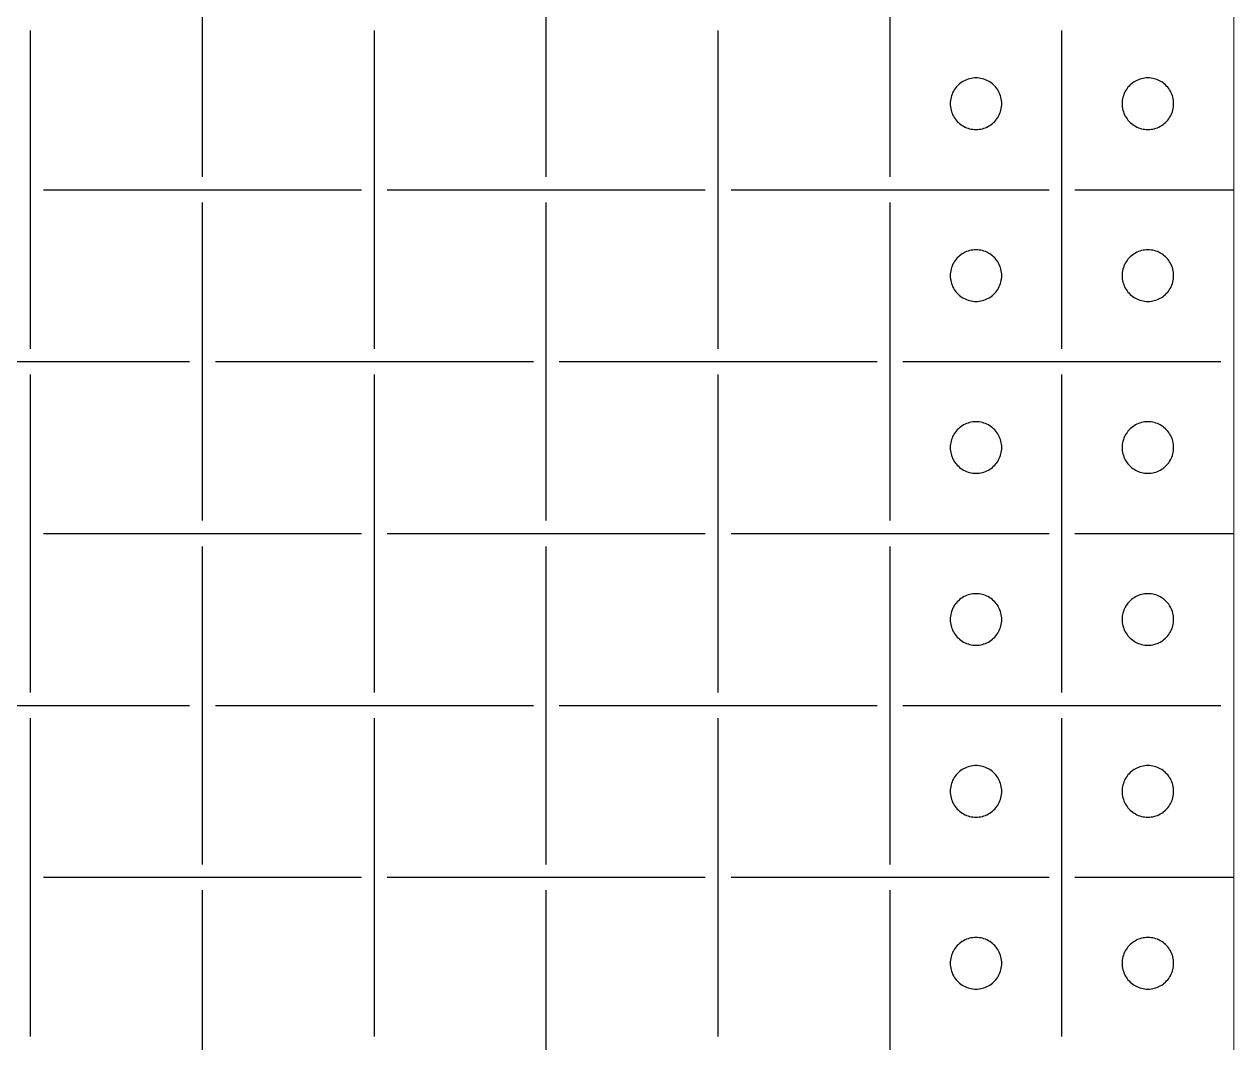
# Model space of a CAD drawing. Header units: metres. Extents: x 0 to 300, y -20 to 320.
# Drawn here: x 229.6 to 300, y 180.4 to 239.6 of the extents above; entities that cross this region are included whole.
import ezdxf

# ---------------------------------------------------------------- set-up
doc = ezdxf.new("R2010")
doc.units = ezdxf.units.M

msp = doc.modelspace()

# ---------------------------------------------------------------- linework, layer by layer
at = {"lineweight": 0}
msp.add_line((300, -20), (300, 320), dxfattribs=at)
for p, q in [((240, 230.75), (240, 249.25)), ((260, 230.75), (260, 249.25)), ((280, 230.75), (280, 249.25)), ((230, 220.75), (230, 239.25)), ((250, 220.75), (250, 239.25)), ((270, 220.75), (270, 239.25)), ((290, 220.75), (290, 239.25)), ((284.719, 236.473), (284.627, 236.453)), ((284.812, 236.488), (284.719, 236.473)), ((284.906, 236.497), (284.812, 236.488)), ((285, 236.5), (284.906, 236.497)), ((285.094, 236.497), (285, 236.5)), ((285.188, 236.488), (285.094, 236.497)), ((285.281, 236.473), (285.188, 236.488)), ((285.373, 236.453), (285.281, 236.473)), ((294.719, 236.473), (294.627, 236.453)), ((294.812, 236.488), (294.719, 236.473)), ((294.906, 236.497), (294.812, 236.488)), ((295, 236.5), (294.906, 236.497)), ((295.094, 236.497), (295, 236.5)), ((295.188, 236.488), (295.094, 236.497)), ((295.281, 236.473), (295.188, 236.488)), ((295.373, 236.453), (295.281, 236.473)), ((283.734, 235.804), (283.686, 235.723)), ((283.786, 235.882), (283.734, 235.804)), ((283.844, 235.956), (283.786, 235.882)), ((283.907, 236.027), (283.844, 235.956)), ((283.973, 236.093), (283.907, 236.027)), ((284.044, 236.156), (283.973, 236.093)), ((284.118, 236.214), (284.044, 236.156)), ((284.196, 236.266), (284.118, 236.214)), ((284.277, 236.314), (284.196, 236.266)), ((284.361, 236.357), (284.277, 236.314)), ((284.448, 236.395), (284.361, 236.357)), ((284.536, 236.427), (284.448, 236.395)), ((284.627, 236.453), (284.536, 236.427)), ((285.464, 236.427), (285.373, 236.453)), ((285.552, 236.395), (285.464, 236.427)), ((285.639, 236.357), (285.552, 236.395)), ((285.723, 236.314), (285.639, 236.357)), ((285.804, 236.266), (285.723, 236.314)), ((285.882, 236.214), (285.804, 236.266)), ((285.956, 236.156), (285.882, 236.214)), ((286.027, 236.093), (285.956, 236.156)), ((286.093, 236.027), (286.027, 236.093)), ((286.156, 235.956), (286.093, 236.027)), ((286.214, 235.882), (286.156, 235.956)), ((286.266, 235.804), (286.214, 235.882)), ((286.314, 235.723), (286.266, 235.804)), ((293.734, 235.804), (293.686, 235.723)), ((293.786, 235.882), (293.734, 235.804)), ((293.844, 235.956), (293.786, 235.882)), ((293.907, 236.027), (293.844, 235.956)), ((293.973, 236.093), (293.907, 236.027)), ((294.044, 236.156), (293.973, 236.093)), ((294.118, 236.214), (294.044, 236.156)), ((294.196, 236.266), (294.118, 236.214)), ((294.277, 236.314), (294.196, 236.266)), ((294.361, 236.357), (294.277, 236.314)), ((294.448, 236.395), (294.361, 236.357)), ((294.536, 236.427), (294.448, 236.395)), ((294.627, 236.453), (294.536, 236.427)), ((295.464, 236.427), (295.373, 236.453)), ((295.552, 236.395), (295.464, 236.427)), ((295.639, 236.357), (295.552, 236.395)), ((295.723, 236.314), (295.639, 236.357)), ((295.804, 236.266), (295.723, 236.314)), ((295.882, 236.214), (295.804, 236.266)), ((295.956, 236.156), (295.882, 236.214)), ((296.027, 236.093), (295.956, 236.156)), ((296.093, 236.027), (296.027, 236.093)), ((296.156, 235.956), (296.093, 236.027)), ((296.214, 235.882), (296.156, 235.956)), ((296.266, 235.804), (296.214, 235.882)), ((296.314, 235.723), (296.266, 235.804)), ((283.503, 235.094), (283.5, 235)), ((283.512, 235.188), (283.503, 235.094)), ((283.527, 235.281), (283.512, 235.188)), ((283.547, 235.373), (283.527, 235.281)), ((283.573, 235.464), (283.547, 235.373)), ((283.605, 235.552), (283.573, 235.464)), ((283.643, 235.639), (283.605, 235.552)), ((283.686, 235.723), (283.643, 235.639)), ((286.357, 235.639), (286.314, 235.723)), ((286.395, 235.552), (286.357, 235.639)), ((286.427, 235.464), (286.395, 235.552)), ((286.453, 235.373), (286.427, 235.464)), ((286.473, 235.281), (286.453, 235.373)), ((286.488, 235.188), (286.473, 235.281)), ((286.497, 235.094), (286.488, 235.188)), ((286.5, 235), (286.497, 235.094)), ((293.503, 235.094), (293.5, 235)), ((293.512, 235.188), (293.503, 235.094)), ((293.527, 235.281), (293.512, 235.188)), ((293.547, 235.373), (293.527, 235.281)), ((293.573, 235.464), (293.547, 235.373)), ((293.605, 235.552), (293.573, 235.464)), ((293.643, 235.639), (293.605, 235.552)), ((293.686, 235.723), (293.643, 235.639)), ((296.357, 235.639), (296.314, 235.723)), ((296.395, 235.552), (296.357, 235.639)), ((296.427, 235.464), (296.395, 235.552)), ((296.453, 235.373), (296.427, 235.464)), ((296.473, 235.281), (296.453, 235.373)), ((296.488, 235.188), (296.473, 235.281)), ((296.497, 235.094), (296.488, 235.188)), ((296.5, 235), (296.497, 235.094)), ((283.5, 235), (283.503, 234.906)), ((283.503, 234.906), (283.512, 234.812)), ((283.512, 234.812), (283.527, 234.719)), ((283.527, 234.719), (283.547, 234.627)), ((283.547, 234.627), (283.573, 234.536)), ((283.573, 234.536), (283.605, 234.448)), ((283.605, 234.448), (283.643, 234.361)), ((283.643, 234.361), (283.686, 234.277)), ((286.314, 234.277), (286.357, 234.361)), ((286.357, 234.361), (286.395, 234.448)), ((286.395, 234.448), (286.427, 234.536)), ((286.427, 234.536), (286.453, 234.627)), ((286.453, 234.627), (286.473, 234.719)), ((286.473, 234.719), (286.488, 234.812)), ((286.488, 234.812), (286.497, 234.906)), ((286.497, 234.906), (286.5, 235)), ((293.5, 235), (293.503, 234.906)), ((293.503, 234.906), (293.512, 234.812)), ((293.512, 234.812), (293.527, 234.719)), ((293.527, 234.719), (293.547, 234.627)), ((293.547, 234.627), (293.573, 234.536)), ((293.573, 234.536), (293.605, 234.448)), ((293.605, 234.448), (293.643, 234.361)), ((293.643, 234.361), (293.686, 234.277)), ((296.314, 234.277), (296.357, 234.361)), ((296.357, 234.361), (296.395, 234.448)), ((296.395, 234.448), (296.427, 234.536)), ((296.427, 234.536), (296.453, 234.627)), ((296.453, 234.627), (296.473, 234.719)), ((296.473, 234.719), (296.488, 234.812)), ((296.488, 234.812), (296.497, 234.906)), ((296.497, 234.906), (296.5, 235)), ((283.686, 234.277), (283.734, 234.196)), ((283.734, 234.196), (283.786, 234.118)), ((283.786, 234.118), (283.844, 234.044)), ((283.844, 234.044), (283.907, 233.973)), ((283.907, 233.973), (283.973, 233.907)), ((283.973, 233.907), (284.044, 233.844)), ((284.044, 233.844), (284.118, 233.786)), ((284.118, 233.786), (284.196, 233.734)), ((284.196, 233.734), (284.277, 233.686)), ((284.277, 233.686), (284.361, 233.643)), ((285.639, 233.643), (285.723, 233.686)), ((285.723, 233.686), (285.804, 233.734)), ((285.804, 233.734), (285.882, 233.786)), ((285.882, 233.786), (285.956, 233.844)), ((285.956, 233.844), (286.027, 233.907)), ((286.027, 233.907), (286.093, 233.973)), ((286.093, 233.973), (286.156, 234.044)), ((286.156, 234.044), (286.214, 234.118)), ((286.214, 234.118), (286.266, 234.196)), ((286.266, 234.196), (286.314, 234.277)), ((293.686, 234.277), (293.734, 234.196)), ((293.734, 234.196), (293.786, 234.118)), ((293.786, 234.118), (293.844, 234.044)), ((293.844, 234.044), (293.907, 233.973)), ((293.907, 233.973), (293.973, 233.907)), ((293.973, 233.907), (294.044, 233.844)), ((294.044, 233.844), (294.118, 233.786)), ((294.118, 233.786), (294.196, 233.734)), ((294.196, 233.734), (294.277, 233.686)), ((294.277, 233.686), (294.361, 233.643)), ((295.639, 233.643), (295.723, 233.686)), ((295.723, 233.686), (295.804, 233.734)), ((295.804, 233.734), (295.882, 233.786)), ((295.882, 233.786), (295.956, 233.844)), ((295.956, 233.844), (296.027, 233.907)), ((296.027, 233.907), (296.093, 233.973)), ((296.093, 233.973), (296.156, 234.044)), ((296.156, 234.044), (296.214, 234.118)), ((296.214, 234.118), (296.266, 234.196)), ((296.266, 234.196), (296.314, 234.277)), ((284.361, 233.643), (284.448, 233.605)), ((284.448, 233.605), (284.536, 233.573)), ((284.536, 233.573), (284.627, 233.547)), ((284.627, 233.547), (284.719, 233.527)), ((284.719, 233.527), (284.812, 233.512)), ((284.812, 233.512), (284.906, 233.503)), ((284.906, 233.503), (285, 233.5)), ((285, 233.5), (285.094, 233.503)), ((285.094, 233.503), (285.188, 233.512)), ((285.188, 233.512), (285.281, 233.527)), ((285.281, 233.527), (285.373, 233.547)), ((285.373, 233.547), (285.464, 233.573)), ((285.464, 233.573), (285.552, 233.605)), ((285.552, 233.605), (285.639, 233.643)), ((294.361, 233.643), (294.448, 233.605)), ((294.448, 233.605), (294.536, 233.573)), ((294.536, 233.573), (294.627, 233.547)), ((294.627, 233.547), (294.719, 233.527)), ((294.719, 233.527), (294.812, 233.512)), ((294.812, 233.512), (294.906, 233.503)), ((294.906, 233.503), (295, 233.5)), ((295, 233.5), (295.094, 233.503)), ((295.094, 233.503), (295.188, 233.512)), ((295.188, 233.512), (295.281, 233.527)), ((295.281, 233.527), (295.373, 233.547)), ((295.373, 233.547), (295.464, 233.573)), ((295.464, 233.573), (295.552, 233.605)), ((295.552, 233.605), (295.639, 233.643)), ((230.75, 230), (249.25, 230)), ((250.75, 230), (269.25, 230)), ((270.75, 230), (289.25, 230)), ((290.75, 230), (300, 230)), ((240, 210.75), (240, 229.25)), ((260, 210.75), (260, 229.25)), ((280, 210.75), (280, 229.25)), ((283.844, 225.956), (283.786, 225.882)), ((283.907, 226.027), (283.844, 225.956)), ((283.973, 226.093), (283.907, 226.027)), ((284.044, 226.156), (283.973, 226.093)), ((284.118, 226.214), (284.044, 226.156)), ((284.196, 226.266), (284.118, 226.214)), ((284.277, 226.314), (284.196, 226.266)), ((284.361, 226.357), (284.277, 226.314)), ((284.448, 226.395), (284.361, 226.357)), ((284.536, 226.427), (284.448, 226.395)), ((284.627, 226.453), (284.536, 226.427)), ((284.719, 226.473), (284.627, 226.453)), ((284.812, 226.488), (284.719, 226.473)), ((284.906, 226.497), (284.812, 226.488)), ((285, 226.5), (284.906, 226.497)), ((285.094, 226.497), (285, 226.5)), ((285.188, 226.488), (285.094, 226.497)), ((285.281, 226.473), (285.188, 226.488)), ((285.373, 226.453), (285.281, 226.473)), ((285.464, 226.427), (285.373, 226.453)), ((285.552, 226.395), (285.464, 226.427)), ((285.639, 226.357), (285.552, 226.395)), ((285.723, 226.314), (285.639, 226.357)), ((285.804, 226.266), (285.723, 226.314)), ((285.882, 226.214), (285.804, 226.266)), ((285.956, 226.156), (285.882, 226.214)), ((286.027, 226.093), (285.956, 226.156)), ((286.093, 226.027), (286.027, 226.093)), ((286.156, 225.956), (286.093, 226.027)), ((286.214, 225.882), (286.156, 225.956)), ((293.844, 225.956), (293.786, 225.882)), ((293.907, 226.027), (293.844, 225.956)), ((293.973, 226.093), (293.907, 226.027)), ((294.044, 226.156), (293.973, 226.093)), ((294.118, 226.214), (294.044, 226.156)), ((294.196, 226.266), (294.118, 226.214)), ((294.277, 226.314), (294.196, 226.266)), ((294.361, 226.357), (294.277, 226.314)), ((294.448, 226.395), (294.361, 226.357)), ((294.536, 226.427), (294.448, 226.395)), ((294.627, 226.453), (294.536, 226.427)), ((294.719, 226.473), (294.627, 226.453)), ((294.812, 226.488), (294.719, 226.473)), ((294.906, 226.497), (294.812, 226.488)), ((295, 226.5), (294.906, 226.497)), ((295.094, 226.497), (295, 226.5)), ((295.188, 226.488), (295.094, 226.497)), ((295.281, 226.473), (295.188, 226.488)), ((295.373, 226.453), (295.281, 226.473)), ((295.464, 226.427), (295.373, 226.453)), ((295.552, 226.395), (295.464, 226.427)), ((295.639, 226.357), (295.552, 226.395)), ((295.723, 226.314), (295.639, 226.357)), ((295.804, 226.266), (295.723, 226.314)), ((295.882, 226.214), (295.804, 226.266)), ((295.956, 226.156), (295.882, 226.214)), ((296.027, 226.093), (295.956, 226.156)), ((296.093, 226.027), (296.027, 226.093)), ((296.156, 225.956), (296.093, 226.027)), ((296.214, 225.882), (296.156, 225.956)), ((283.527, 225.281), (283.512, 225.188)), ((283.547, 225.373), (283.527, 225.281)), ((283.573, 225.464), (283.547, 225.373)), ((283.605, 225.552), (283.573, 225.464)), ((283.643, 225.639), (283.605, 225.552)), ((283.686, 225.723), (283.643, 225.639)), ((283.734, 225.804), (283.686, 225.723)), ((283.786, 225.882), (283.734, 225.804)), ((286.266, 225.804), (286.214, 225.882)), ((286.314, 225.723), (286.266, 225.804)), ((286.357, 225.639), (286.314, 225.723)), ((286.395, 225.552), (286.357, 225.639)), ((286.427, 225.464), (286.395, 225.552)), ((286.453, 225.373), (286.427, 225.464)), ((286.473, 225.281), (286.453, 225.373)), ((286.488, 225.188), (286.473, 225.281)), ((293.527, 225.281), (293.512, 225.188)), ((293.547, 225.373), (293.527, 225.281)), ((293.573, 225.464), (293.547, 225.373)), ((293.605, 225.552), (293.573, 225.464)), ((293.643, 225.639), (293.605, 225.552)), ((293.686, 225.723), (293.643, 225.639)), ((293.734, 225.804), (293.686, 225.723)), ((293.786, 225.882), (293.734, 225.804)), ((296.266, 225.804), (296.214, 225.882)), ((296.314, 225.723), (296.266, 225.804)), ((296.357, 225.639), (296.314, 225.723)), ((296.395, 225.552), (296.357, 225.639)), ((296.427, 225.464), (296.395, 225.552)), ((296.453, 225.373), (296.427, 225.464)), ((296.473, 225.281), (296.453, 225.373)), ((296.488, 225.188), (296.473, 225.281)), ((283.503, 225.094), (283.5, 225)), ((283.5, 225), (283.503, 224.906)), ((283.512, 225.188), (283.503, 225.094)), ((283.503, 224.906), (283.512, 224.812)), ((283.512, 224.812), (283.527, 224.719)), ((283.527, 224.719), (283.547, 224.627)), ((283.547, 224.627), (283.573, 224.536)), ((283.573, 224.536), (283.605, 224.448)), ((286.395, 224.448), (286.427, 224.536)), ((286.427, 224.536), (286.453, 224.627)), ((286.453, 224.627), (286.473, 224.719)), ((286.473, 224.719), (286.488, 224.812)), ((286.497, 225.094), (286.488, 225.188)), ((286.488, 224.812), (286.497, 224.906)), ((286.5, 225), (286.497, 225.094)), ((286.497, 224.906), (286.5, 225)), ((293.503, 225.094), (293.5, 225)), ((293.5, 225), (293.503, 224.906)), ((293.512, 225.188), (293.503, 225.094)), ((293.503, 224.906), (293.512, 224.812)), ((293.512, 224.812), (293.527, 224.719)), ((293.527, 224.719), (293.547, 224.627)), ((293.547, 224.627), (293.573, 224.536)), ((293.573, 224.536), (293.605, 224.448)), ((296.395, 224.448), (296.427, 224.536)), ((296.427, 224.536), (296.453, 224.627)), ((296.453, 224.627), (296.473, 224.719)), ((296.473, 224.719), (296.488, 224.812)), ((296.497, 225.094), (296.488, 225.188)), ((296.488, 224.812), (296.497, 224.906)), ((296.5, 225), (296.497, 225.094)), ((296.497, 224.906), (296.5, 225)), ((283.605, 224.448), (283.643, 224.361)), ((283.643, 224.361), (283.686, 224.277)), ((283.686, 224.277), (283.734, 224.196)), ((283.734, 224.196), (283.786, 224.118)), ((283.786, 224.118), (283.844, 224.044)), ((283.844, 224.044), (283.907, 223.973)), ((283.907, 223.973), (283.973, 223.907)), ((283.973, 223.907), (284.044, 223.844)), ((284.044, 223.844), (284.118, 223.786)), ((285.882, 223.786), (285.956, 223.844)), ((285.956, 223.844), (286.027, 223.907)), ((286.027, 223.907), (286.093, 223.973)), ((286.093, 223.973), (286.156, 224.044)), ((286.156, 224.044), (286.214, 224.118)), ((286.214, 224.118), (286.266, 224.196)), ((286.266, 224.196), (286.314, 224.277)), ((286.314, 224.277), (286.357, 224.361)), ((286.357, 224.361), (286.395, 224.448)), ((293.605, 224.448), (293.643, 224.361)), ((293.643, 224.361), (293.686, 224.277)), ((293.686, 224.277), (293.734, 224.196)), ((293.734, 224.196), (293.786, 224.118)), ((293.786, 224.118), (293.844, 224.044)), ((293.844, 224.044), (293.907, 223.973)), ((293.907, 223.973), (293.973, 223.907)), ((293.973, 223.907), (294.044, 223.844)), ((294.044, 223.844), (294.118, 223.786)), ((295.882, 223.786), (295.956, 223.844)), ((295.956, 223.844), (296.027, 223.907)), ((296.027, 223.907), (296.093, 223.973)), ((296.093, 223.973), (296.156, 224.044)), ((296.156, 224.044), (296.214, 224.118)), ((296.214, 224.118), (296.266, 224.196)), ((296.266, 224.196), (296.314, 224.277)), ((296.314, 224.277), (296.357, 224.361)), ((296.357, 224.361), (296.395, 224.448)), ((284.118, 223.786), (284.196, 223.734)), ((284.196, 223.734), (284.277, 223.686)), ((284.277, 223.686), (284.361, 223.643)), ((284.361, 223.643), (284.448, 223.605)), ((284.448, 223.605), (284.536, 223.573)), ((284.536, 223.573), (284.627, 223.547)), ((284.627, 223.547), (284.719, 223.527)), ((284.719, 223.527), (284.812, 223.512)), ((284.812, 223.512), (284.906, 223.503)), ((284.906, 223.503), (285, 223.5)), ((285, 223.5), (285.094, 223.503)), ((285.094, 223.503), (285.188, 223.512)), ((285.188, 223.512), (285.281, 223.527)), ((285.281, 223.527), (285.373, 223.547)), ((285.373, 223.547), (285.464, 223.573)), ((285.464, 223.573), (285.552, 223.605)), ((285.552, 223.605), (285.639, 223.643)), ((285.639, 223.643), (285.723, 223.686)), ((285.723, 223.686), (285.804, 223.734)), ((285.804, 223.734), (285.882, 223.786)), ((294.118, 223.786), (294.196, 223.734)), ((294.196, 223.734), (294.277, 223.686)), ((294.277, 223.686), (294.361, 223.643)), ((294.361, 223.643), (294.448, 223.605)), ((294.448, 223.605), (294.536, 223.573)), ((294.536, 223.573), (294.627, 223.547)), ((294.627, 223.547), (294.719, 223.527)), ((294.719, 223.527), (294.812, 223.512)), ((294.812, 223.512), (294.906, 223.503)), ((294.906, 223.503), (295, 223.5)), ((295, 223.5), (295.094, 223.503)), ((295.094, 223.503), (295.188, 223.512)), ((295.188, 223.512), (295.281, 223.527)), ((295.281, 223.527), (295.373, 223.547)), ((295.373, 223.547), (295.464, 223.573)), ((295.464, 223.573), (295.552, 223.605)), ((295.552, 223.605), (295.639, 223.643)), ((295.639, 223.643), (295.723, 223.686)), ((295.723, 223.686), (295.804, 223.734)), ((295.804, 223.734), (295.882, 223.786)), ((220.75, 220), (239.25, 220)), ((240.75, 220), (259.25, 220)), ((260.75, 220), (279.25, 220)), ((280.75, 220), (299.25, 220)), ((230, 200.75), (230, 219.25)), ((250, 200.75), (250, 219.25)), ((270, 200.75), (270, 219.25)), ((290, 200.75), (290, 219.25)), ((283.973, 216.093), (283.907, 216.027)), ((284.044, 216.156), (283.973, 216.093)), ((284.118, 216.214), (284.044, 216.156)), ((284.196, 216.266), (284.118, 216.214)), ((284.277, 216.314), (284.196, 216.266)), ((284.361, 216.357), (284.277, 216.314)), ((284.448, 216.395), (284.361, 216.357)), ((284.536, 216.427), (284.448, 216.395)), ((284.627, 216.453), (284.536, 216.427)), ((284.719, 216.473), (284.627, 216.453)), ((284.812, 216.488), (284.719, 216.473)), ((284.906, 216.497), (284.812, 216.488)), ((285, 216.5), (284.906, 216.497)), ((285.094, 216.497), (285, 216.5)), ((285.188, 216.488), (285.094, 216.497)), ((285.281, 216.473), (285.188, 216.488)), ((285.373, 216.453), (285.281, 216.473)), ((285.464, 216.427), (285.373, 216.453)), ((285.552, 216.395), (285.464, 216.427)), ((285.639, 216.357), (285.552, 216.395)), ((285.723, 216.314), (285.639, 216.357)), ((285.804, 216.266), (285.723, 216.314)), ((285.882, 216.214), (285.804, 216.266)), ((285.956, 216.156), (285.882, 216.214)), ((286.027, 216.093), (285.956, 216.156)), ((286.093, 216.027), (286.027, 216.093)), ((293.973, 216.093), (293.907, 216.027)), ((294.044, 216.156), (293.973, 216.093)), ((294.118, 216.214), (294.044, 216.156)), ((294.196, 216.266), (294.118, 216.214)), ((294.277, 216.314), (294.196, 216.266)), ((294.361, 216.357), (294.277, 216.314)), ((294.448, 216.395), (294.361, 216.357)), ((294.536, 216.427), (294.448, 216.395)), ((294.627, 216.453), (294.536, 216.427)), ((294.719, 216.473), (294.627, 216.453)), ((294.812, 216.488), (294.719, 216.473)), ((294.906, 216.497), (294.812, 216.488)), ((295, 216.5), (294.906, 216.497)), ((295.094, 216.497), (295, 216.5)), ((295.188, 216.488), (295.094, 216.497)), ((295.281, 216.473), (295.188, 216.488)), ((295.373, 216.453), (295.281, 216.473)), ((295.464, 216.427), (295.373, 216.453)), ((295.552, 216.395), (295.464, 216.427)), ((295.639, 216.357), (295.552, 216.395)), ((295.723, 216.314), (295.639, 216.357)), ((295.804, 216.266), (295.723, 216.314)), ((295.882, 216.214), (295.804, 216.266)), ((295.956, 216.156), (295.882, 216.214)), ((296.027, 216.093), (295.956, 216.156)), ((296.093, 216.027), (296.027, 216.093)), ((283.547, 215.373), (283.527, 215.281)), ((283.573, 215.464), (283.547, 215.373)), ((283.605, 215.552), (283.573, 215.464)), ((283.643, 215.639), (283.605, 215.552)), ((283.686, 215.723), (283.643, 215.639)), ((283.734, 215.804), (283.686, 215.723)), ((283.786, 215.882), (283.734, 215.804)), ((283.844, 215.956), (283.786, 215.882)), ((283.907, 216.027), (283.844, 215.956)), ((286.156, 215.956), (286.093, 216.027)), ((286.214, 215.882), (286.156, 215.956)), ((286.266, 215.804), (286.214, 215.882)), ((286.314, 215.723), (286.266, 215.804)), ((286.357, 215.639), (286.314, 215.723)), ((286.395, 215.552), (286.357, 215.639)), ((286.427, 215.464), (286.395, 215.552)), ((286.453, 215.373), (286.427, 215.464)), ((286.473, 215.281), (286.453, 215.373)), ((293.547, 215.373), (293.527, 215.281)), ((293.573, 215.464), (293.547, 215.373)), ((293.605, 215.552), (293.573, 215.464)), ((293.643, 215.639), (293.605, 215.552)), ((293.686, 215.723), (293.643, 215.639)), ((293.734, 215.804), (293.686, 215.723)), ((293.786, 215.882), (293.734, 215.804)), ((293.844, 215.956), (293.786, 215.882)), ((293.907, 216.027), (293.844, 215.956)), ((296.156, 215.956), (296.093, 216.027)), ((296.214, 215.882), (296.156, 215.956)), ((296.266, 215.804), (296.214, 215.882)), ((296.314, 215.723), (296.266, 215.804)), ((296.357, 215.639), (296.314, 215.723)), ((296.395, 215.552), (296.357, 215.639)), ((296.427, 215.464), (296.395, 215.552)), ((296.453, 215.373), (296.427, 215.464)), ((296.473, 215.281), (296.453, 215.373)), ((283.503, 215.094), (283.5, 215)), ((283.5, 215), (283.503, 214.906)), ((283.512, 215.188), (283.503, 215.094)), ((283.503, 214.906), (283.512, 214.812)), ((283.527, 215.281), (283.512, 215.188)), ((283.512, 214.812), (283.527, 214.719)), ((283.527, 214.719), (283.547, 214.627)), ((286.453, 214.627), (286.473, 214.719)), ((286.488, 215.188), (286.473, 215.281)), ((286.473, 214.719), (286.488, 214.812)), ((286.497, 215.094), (286.488, 215.188)), ((286.488, 214.812), (286.497, 214.906)), ((286.5, 215), (286.497, 215.094)), ((286.497, 214.906), (286.5, 215)), ((293.503, 215.094), (293.5, 215)), ((293.5, 215), (293.503, 214.906)), ((293.512, 215.188), (293.503, 215.094)), ((293.503, 214.906), (293.512, 214.812)), ((293.527, 215.281), (293.512, 215.188)), ((293.512, 214.812), (293.527, 214.719)), ((293.527, 214.719), (293.547, 214.627)), ((296.453, 214.627), (296.473, 214.719)), ((296.488, 215.188), (296.473, 215.281)), ((296.473, 214.719), (296.488, 214.812)), ((296.497, 215.094), (296.488, 215.188)), ((296.488, 214.812), (296.497, 214.906)), ((296.5, 215), (296.497, 215.094)), ((296.497, 214.906), (296.5, 215)), ((283.547, 214.627), (283.573, 214.536)), ((283.573, 214.536), (283.605, 214.448)), ((283.605, 214.448), (283.643, 214.361)), ((283.643, 214.361), (283.686, 214.277)), ((283.686, 214.277), (283.734, 214.196)), ((283.734, 214.196), (283.786, 214.118)), ((283.786, 214.118), (283.844, 214.044)), ((283.844, 214.044), (283.907, 213.973)), ((283.907, 213.973), (283.973, 213.907)), ((286.027, 213.907), (286.093, 213.973)), ((286.093, 213.973), (286.156, 214.044)), ((286.156, 214.044), (286.214, 214.118)), ((286.214, 214.118), (286.266, 214.196)), ((286.266, 214.196), (286.314, 214.277)), ((286.314, 214.277), (286.357, 214.361)), ((286.357, 214.361), (286.395, 214.448)), ((286.395, 214.448), (286.427, 214.536)), ((286.427, 214.536), (286.453, 214.627)), ((293.547, 214.627), (293.573, 214.536)), ((293.573, 214.536), (293.605, 214.448)), ((293.605, 214.448), (293.643, 214.361)), ((293.643, 214.361), (293.686, 214.277)), ((293.686, 214.277), (293.734, 214.196)), ((293.734, 214.196), (293.786, 214.118)), ((293.786, 214.118), (293.844, 214.044)), ((293.844, 214.044), (293.907, 213.973)), ((293.907, 213.973), (293.973, 213.907)), ((296.027, 213.907), (296.093, 213.973)), ((296.093, 213.973), (296.156, 214.044)), ((296.156, 214.044), (296.214, 214.118)), ((296.214, 214.118), (296.266, 214.196)), ((296.266, 214.196), (296.314, 214.277)), ((296.314, 214.277), (296.357, 214.361)), ((296.357, 214.361), (296.395, 214.448)), ((296.395, 214.448), (296.427, 214.536)), ((296.427, 214.536), (296.453, 214.627)), ((283.973, 213.907), (284.044, 213.844)), ((284.044, 213.844), (284.118, 213.786)), ((284.118, 213.786), (284.196, 213.734)), ((284.196, 213.734), (284.277, 213.686)), ((284.277, 213.686), (284.361, 213.643)), ((284.361, 213.643), (284.448, 213.605)), ((284.448, 213.605), (284.536, 213.573)), ((284.536, 213.573), (284.627, 213.547)), ((284.627, 213.547), (284.719, 213.527)), ((284.719, 213.527), (284.812, 213.512)), ((284.812, 213.512), (284.906, 213.503)), ((284.906, 213.503), (285, 213.5)), ((285, 213.5), (285.094, 213.503)), ((285.094, 213.503), (285.188, 213.512)), ((285.188, 213.512), (285.281, 213.527)), ((285.281, 213.527), (285.373, 213.547)), ((285.373, 213.547), (285.464, 213.573)), ((285.464, 213.573), (285.552, 213.605)), ((285.552, 213.605), (285.639, 213.643)), ((285.639, 213.643), (285.723, 213.686)), ((285.723, 213.686), (285.804, 213.734)), ((285.804, 213.734), (285.882, 213.786)), ((285.882, 213.786), (285.956, 213.844)), ((285.956, 213.844), (286.027, 213.907)), ((293.973, 213.907), (294.044, 213.844)), ((294.044, 213.844), (294.118, 213.786)), ((294.118, 213.786), (294.196, 213.734)), ((294.196, 213.734), (294.277, 213.686)), ((294.277, 213.686), (294.361, 213.643)), ((294.361, 213.643), (294.448, 213.605)), ((294.448, 213.605), (294.536, 213.573)), ((294.536, 213.573), (294.627, 213.547)), ((294.627, 213.547), (294.719, 213.527)), ((294.719, 213.527), (294.812, 213.512)), ((294.812, 213.512), (294.906, 213.503)), ((294.906, 213.503), (295, 213.5)), ((295, 213.5), (295.094, 213.503)), ((295.094, 213.503), (295.188, 213.512)), ((295.188, 213.512), (295.281, 213.527)), ((295.281, 213.527), (295.373, 213.547)), ((295.373, 213.547), (295.464, 213.573)), ((295.464, 213.573), (295.552, 213.605)), ((295.552, 213.605), (295.639, 213.643)), ((295.639, 213.643), (295.723, 213.686)), ((295.723, 213.686), (295.804, 213.734)), ((295.804, 213.734), (295.882, 213.786)), ((295.882, 213.786), (295.956, 213.844)), ((295.956, 213.844), (296.027, 213.907)), ((230.75, 210), (249.25, 210)), ((250.75, 210), (269.25, 210)), ((270.75, 210), (289.25, 210)), ((290.75, 210), (300, 210)), ((240, 190.75), (240, 209.25)), ((260, 190.75), (260, 209.25)), ((280, 190.75), (280, 209.25)), ((284.118, 206.214), (284.044, 206.156)), ((284.196, 206.266), (284.118, 206.214)), ((284.277, 206.314), (284.196, 206.266)), ((284.361, 206.357), (284.277, 206.314)), ((284.448, 206.395), (284.361, 206.357)), ((284.536, 206.427), (284.448, 206.395)), ((284.627, 206.453), (284.536, 206.427)), ((284.719, 206.473), (284.627, 206.453)), ((284.812, 206.488), (284.719, 206.473)), ((284.906, 206.497), (284.812, 206.488)), ((285, 206.5), (284.906, 206.497)), ((285.094, 206.497), (285, 206.5)), ((285.188, 206.488), (285.094, 206.497)), ((285.281, 206.473), (285.188, 206.488)), ((285.373, 206.453), (285.281, 206.473)), ((285.464, 206.427), (285.373, 206.453)), ((285.552, 206.395), (285.464, 206.427)), ((285.639, 206.357), (285.552, 206.395)), ((285.723, 206.314), (285.639, 206.357)), ((285.804, 206.266), (285.723, 206.314)), ((285.882, 206.214), (285.804, 206.266)), ((285.956, 206.156), (285.882, 206.214)), ((294.118, 206.214), (294.044, 206.156)), ((294.196, 206.266), (294.118, 206.214)), ((294.277, 206.314), (294.196, 206.266)), ((294.361, 206.357), (294.277, 206.314)), ((294.448, 206.395), (294.361, 206.357)), ((294.536, 206.427), (294.448, 206.395)), ((294.627, 206.453), (294.536, 206.427)), ((294.719, 206.473), (294.627, 206.453)), ((294.812, 206.488), (294.719, 206.473)), ((294.906, 206.497), (294.812, 206.488)), ((295, 206.5), (294.906, 206.497)), ((295.094, 206.497), (295, 206.5)), ((295.188, 206.488), (295.094, 206.497)), ((295.281, 206.473), (295.188, 206.488)), ((295.373, 206.453), (295.281, 206.473)), ((295.464, 206.427), (295.373, 206.453)), ((295.552, 206.395), (295.464, 206.427)), ((295.639, 206.357), (295.552, 206.395)), ((295.723, 206.314), (295.639, 206.357)), ((295.804, 206.266), (295.723, 206.314)), ((295.882, 206.214), (295.804, 206.266)), ((295.956, 206.156), (295.882, 206.214)), ((283.605, 205.552), (283.573, 205.464)), ((283.643, 205.639), (283.605, 205.552)), ((283.686, 205.723), (283.643, 205.639)), ((283.734, 205.804), (283.686, 205.723)), ((283.786, 205.882), (283.734, 205.804)), ((283.844, 205.956), (283.786, 205.882)), ((283.907, 206.027), (283.844, 205.956)), ((283.973, 206.093), (283.907, 206.027)), ((284.044, 206.156), (283.973, 206.093)), ((286.027, 206.093), (285.956, 206.156)), ((286.093, 206.027), (286.027, 206.093)), ((286.156, 205.956), (286.093, 206.027)), ((286.214, 205.882), (286.156, 205.956)), ((286.266, 205.804), (286.214, 205.882)), ((286.314, 205.723), (286.266, 205.804)), ((286.357, 205.639), (286.314, 205.723)), ((286.395, 205.552), (286.357, 205.639)), ((286.427, 205.464), (286.395, 205.552)), ((293.605, 205.552), (293.573, 205.464)), ((293.643, 205.639), (293.605, 205.552)), ((293.686, 205.723), (293.643, 205.639)), ((293.734, 205.804), (293.686, 205.723)), ((293.786, 205.882), (293.734, 205.804)), ((293.844, 205.956), (293.786, 205.882)), ((293.907, 206.027), (293.844, 205.956)), ((293.973, 206.093), (293.907, 206.027)), ((294.044, 206.156), (293.973, 206.093)), ((296.027, 206.093), (295.956, 206.156)), ((296.093, 206.027), (296.027, 206.093)), ((296.156, 205.956), (296.093, 206.027)), ((296.214, 205.882), (296.156, 205.956)), ((296.266, 205.804), (296.214, 205.882)), ((296.314, 205.723), (296.266, 205.804)), ((296.357, 205.639), (296.314, 205.723)), ((296.395, 205.552), (296.357, 205.639)), ((296.427, 205.464), (296.395, 205.552)), ((283.503, 205.094), (283.5, 205)), ((283.5, 205), (283.503, 204.906)), ((283.512, 205.188), (283.503, 205.094)), ((283.503, 204.906), (283.512, 204.812)), ((283.527, 205.281), (283.512, 205.188)), ((283.512, 204.812), (283.527, 204.719)), ((283.547, 205.373), (283.527, 205.281)), ((283.573, 205.464), (283.547, 205.373)), ((286.453, 205.373), (286.427, 205.464)), ((286.473, 205.281), (286.453, 205.373)), ((286.488, 205.188), (286.473, 205.281)), ((286.473, 204.719), (286.488, 204.812)), ((286.497, 205.094), (286.488, 205.188)), ((286.488, 204.812), (286.497, 204.906)), ((286.5, 205), (286.497, 205.094)), ((286.497, 204.906), (286.5, 205)), ((293.503, 205.094), (293.5, 205)), ((293.5, 205), (293.503, 204.906)), ((293.512, 205.188), (293.503, 205.094)), ((293.503, 204.906), (293.512, 204.812)), ((293.527, 205.281), (293.512, 205.188)), ((293.512, 204.812), (293.527, 204.719)), ((293.547, 205.373), (293.527, 205.281)), ((293.573, 205.464), (293.547, 205.373)), ((296.453, 205.373), (296.427, 205.464)), ((296.473, 205.281), (296.453, 205.373)), ((296.488, 205.188), (296.473, 205.281)), ((296.473, 204.719), (296.488, 204.812)), ((296.497, 205.094), (296.488, 205.188)), ((296.488, 204.812), (296.497, 204.906)), ((296.5, 205), (296.497, 205.094)), ((296.497, 204.906), (296.5, 205)), ((283.527, 204.719), (283.547, 204.627)), ((283.547, 204.627), (283.573, 204.536)), ((283.573, 204.536), (283.605, 204.448)), ((283.605, 204.448), (283.643, 204.361)), ((283.643, 204.361), (283.686, 204.277)), ((283.686, 204.277), (283.734, 204.196)), ((283.734, 204.196), (283.786, 204.118)), ((283.786, 204.118), (283.844, 204.044)), ((286.156, 204.044), (286.214, 204.118)), ((286.214, 204.118), (286.266, 204.196)), ((286.266, 204.196), (286.314, 204.277)), ((286.314, 204.277), (286.357, 204.361)), ((286.357, 204.361), (286.395, 204.448)), ((286.395, 204.448), (286.427, 204.536)), ((286.427, 204.536), (286.453, 204.627)), ((286.453, 204.627), (286.473, 204.719)), ((293.527, 204.719), (293.547, 204.627)), ((293.547, 204.627), (293.573, 204.536)), ((293.573, 204.536), (293.605, 204.448)), ((293.605, 204.448), (293.643, 204.361)), ((293.643, 204.361), (293.686, 204.277)), ((293.686, 204.277), (293.734, 204.196)), ((293.734, 204.196), (293.786, 204.118)), ((293.786, 204.118), (293.844, 204.044)), ((296.156, 204.044), (296.214, 204.118)), ((296.214, 204.118), (296.266, 204.196)), ((296.266, 204.196), (296.314, 204.277)), ((296.314, 204.277), (296.357, 204.361)), ((296.357, 204.361), (296.395, 204.448)), ((296.395, 204.448), (296.427, 204.536)), ((296.427, 204.536), (296.453, 204.627)), ((296.453, 204.627), (296.473, 204.719)), ((283.844, 204.044), (283.907, 203.973)), ((283.907, 203.973), (283.973, 203.907)), ((283.973, 203.907), (284.044, 203.844)), ((284.044, 203.844), (284.118, 203.786)), ((284.118, 203.786), (284.196, 203.734)), ((284.196, 203.734), (284.277, 203.686)), ((284.277, 203.686), (284.361, 203.643)), ((284.361, 203.643), (284.448, 203.605)), ((284.448, 203.605), (284.536, 203.573)), ((284.536, 203.573), (284.627, 203.547)), ((284.627, 203.547), (284.719, 203.527)), ((284.719, 203.527), (284.812, 203.512)), ((284.812, 203.512), (284.906, 203.503)), ((284.906, 203.503), (285, 203.5)), ((285, 203.5), (285.094, 203.503)), ((285.094, 203.503), (285.188, 203.512)), ((285.188, 203.512), (285.281, 203.527)), ((285.281, 203.527), (285.373, 203.547)), ((285.373, 203.547), (285.464, 203.573)), ((285.464, 203.573), (285.552, 203.605)), ((285.552, 203.605), (285.639, 203.643)), ((285.639, 203.643), (285.723, 203.686)), ((285.723, 203.686), (285.804, 203.734)), ((285.804, 203.734), (285.882, 203.786)), ((285.882, 203.786), (285.956, 203.844)), ((285.956, 203.844), (286.027, 203.907)), ((286.027, 203.907), (286.093, 203.973)), ((286.093, 203.973), (286.156, 204.044)), ((293.844, 204.044), (293.907, 203.973)), ((293.907, 203.973), (293.973, 203.907)), ((293.973, 203.907), (294.044, 203.844)), ((294.044, 203.844), (294.118, 203.786)), ((294.118, 203.786), (294.196, 203.734)), ((294.196, 203.734), (294.277, 203.686)), ((294.277, 203.686), (294.361, 203.643)), ((294.361, 203.643), (294.448, 203.605)), ((294.448, 203.605), (294.536, 203.573)), ((294.536, 203.573), (294.627, 203.547)), ((294.627, 203.547), (294.719, 203.527)), ((294.719, 203.527), (294.812, 203.512)), ((294.812, 203.512), (294.906, 203.503)), ((294.906, 203.503), (295, 203.5)), ((295, 203.5), (295.094, 203.503)), ((295.094, 203.503), (295.188, 203.512)), ((295.188, 203.512), (295.281, 203.527)), ((295.281, 203.527), (295.373, 203.547)), ((295.373, 203.547), (295.464, 203.573)), ((295.464, 203.573), (295.552, 203.605)), ((295.552, 203.605), (295.639, 203.643)), ((295.639, 203.643), (295.723, 203.686)), ((295.723, 203.686), (295.804, 203.734)), ((295.804, 203.734), (295.882, 203.786)), ((295.882, 203.786), (295.956, 203.844)), ((295.956, 203.844), (296.027, 203.907)), ((296.027, 203.907), (296.093, 203.973)), ((296.093, 203.973), (296.156, 204.044)), ((220.75, 200), (239.25, 200)), ((240.75, 200), (259.25, 200)), ((260.75, 200), (279.25, 200)), ((280.75, 200), (299.25, 200)), ((230, 180.75), (230, 199.25)), ((250, 180.75), (250, 199.25)), ((270, 180.75), (270, 199.25)), ((290, 180.75), (290, 199.25)), ((284.361, 196.357), (284.277, 196.314)), ((284.448, 196.395), (284.361, 196.357)), ((284.536, 196.427), (284.448, 196.395)), ((284.627, 196.453), (284.536, 196.427)), ((284.719, 196.473), (284.627, 196.453)), ((284.812, 196.488), (284.719, 196.473)), ((284.906, 196.497), (284.812, 196.488)), ((285, 196.5), (284.906, 196.497)), ((285.094, 196.497), (285, 196.5)), ((285.188, 196.488), (285.094, 196.497)), ((285.281, 196.473), (285.188, 196.488)), ((285.373, 196.453), (285.281, 196.473)), ((285.464, 196.427), (285.373, 196.453)), ((285.552, 196.395), (285.464, 196.427)), ((285.639, 196.357), (285.552, 196.395)), ((285.723, 196.314), (285.639, 196.357)), ((294.361, 196.357), (294.277, 196.314)), ((294.448, 196.395), (294.361, 196.357)), ((294.536, 196.427), (294.448, 196.395)), ((294.627, 196.453), (294.536, 196.427)), ((294.719, 196.473), (294.627, 196.453)), ((294.812, 196.488), (294.719, 196.473)), ((294.906, 196.497), (294.812, 196.488)), ((295, 196.5), (294.906, 196.497)), ((295.094, 196.497), (295, 196.5)), ((295.188, 196.488), (295.094, 196.497)), ((295.281, 196.473), (295.188, 196.488)), ((295.373, 196.453), (295.281, 196.473)), ((295.464, 196.427), (295.373, 196.453)), ((295.552, 196.395), (295.464, 196.427)), ((295.639, 196.357), (295.552, 196.395)), ((295.723, 196.314), (295.639, 196.357)), ((283.686, 195.723), (283.643, 195.639)), ((283.734, 195.804), (283.686, 195.723)), ((283.786, 195.882), (283.734, 195.804)), ((283.844, 195.956), (283.786, 195.882)), ((283.907, 196.027), (283.844, 195.956)), ((283.973, 196.093), (283.907, 196.027)), ((284.044, 196.156), (283.973, 196.093)), ((284.118, 196.214), (284.044, 196.156)), ((284.196, 196.266), (284.118, 196.214)), ((284.277, 196.314), (284.196, 196.266)), ((285.804, 196.266), (285.723, 196.314)), ((285.882, 196.214), (285.804, 196.266)), ((285.956, 196.156), (285.882, 196.214)), ((286.027, 196.093), (285.956, 196.156)), ((286.093, 196.027), (286.027, 196.093)), ((286.156, 195.956), (286.093, 196.027)), ((286.214, 195.882), (286.156, 195.956)), ((286.266, 195.804), (286.214, 195.882)), ((286.314, 195.723), (286.266, 195.804)), ((286.357, 195.639), (286.314, 195.723)), ((293.686, 195.723), (293.643, 195.639)), ((293.734, 195.804), (293.686, 195.723)), ((293.786, 195.882), (293.734, 195.804)), ((293.844, 195.956), (293.786, 195.882)), ((293.907, 196.027), (293.844, 195.956)), ((293.973, 196.093), (293.907, 196.027)), ((294.044, 196.156), (293.973, 196.093)), ((294.118, 196.214), (294.044, 196.156)), ((294.196, 196.266), (294.118, 196.214)), ((294.277, 196.314), (294.196, 196.266)), ((295.804, 196.266), (295.723, 196.314)), ((295.882, 196.214), (295.804, 196.266)), ((295.956, 196.156), (295.882, 196.214)), ((296.027, 196.093), (295.956, 196.156)), ((296.093, 196.027), (296.027, 196.093)), ((296.156, 195.956), (296.093, 196.027)), ((296.214, 195.882), (296.156, 195.956)), ((296.266, 195.804), (296.214, 195.882)), ((296.314, 195.723), (296.266, 195.804)), ((296.357, 195.639), (296.314, 195.723)), ((283.503, 195.094), (283.5, 195)), ((283.5, 195), (283.503, 194.906)), ((283.512, 195.188), (283.503, 195.094)), ((283.527, 195.281), (283.512, 195.188)), ((283.547, 195.373), (283.527, 195.281)), ((283.573, 195.464), (283.547, 195.373)), ((283.605, 195.552), (283.573, 195.464)), ((283.643, 195.639), (283.605, 195.552)), ((286.395, 195.552), (286.357, 195.639)), ((286.427, 195.464), (286.395, 195.552)), ((286.453, 195.373), (286.427, 195.464)), ((286.473, 195.281), (286.453, 195.373)), ((286.488, 195.188), (286.473, 195.281)), ((286.497, 195.094), (286.488, 195.188)), ((286.5, 195), (286.497, 195.094)), ((286.497, 194.906), (286.5, 195)), ((293.503, 195.094), (293.5, 195)), ((293.5, 195), (293.503, 194.906)), ((293.512, 195.188), (293.503, 195.094)), ((293.527, 195.281), (293.512, 195.188)), ((293.547, 195.373), (293.527, 195.281)), ((293.573, 195.464), (293.547, 195.373)), ((293.605, 195.552), (293.573, 195.464)), ((293.643, 195.639), (293.605, 195.552)), ((296.395, 195.552), (296.357, 195.639)), ((296.427, 195.464), (296.395, 195.552)), ((296.453, 195.373), (296.427, 195.464)), ((296.473, 195.281), (296.453, 195.373)), ((296.488, 195.188), (296.473, 195.281)), ((296.497, 195.094), (296.488, 195.188)), ((296.5, 195), (296.497, 195.094)), ((296.497, 194.906), (296.5, 195)), ((283.503, 194.906), (283.512, 194.812)), ((283.512, 194.812), (283.527, 194.719)), ((283.527, 194.719), (283.547, 194.627)), ((283.547, 194.627), (283.573, 194.536)), ((283.573, 194.536), (283.605, 194.448)), ((283.605, 194.448), (283.643, 194.361)), ((283.643, 194.361), (283.686, 194.277)), ((283.686, 194.277), (283.734, 194.196)), ((286.266, 194.196), (286.314, 194.277)), ((286.314, 194.277), (286.357, 194.361)), ((286.357, 194.361), (286.395, 194.448)), ((286.395, 194.448), (286.427, 194.536)), ((286.427, 194.536), (286.453, 194.627)), ((286.453, 194.627), (286.473, 194.719)), ((286.473, 194.719), (286.488, 194.812)), ((286.488, 194.812), (286.497, 194.906)), ((293.503, 194.906), (293.512, 194.812)), ((293.512, 194.812), (293.527, 194.719)), ((293.527, 194.719), (293.547, 194.627)), ((293.547, 194.627), (293.573, 194.536)), ((293.573, 194.536), (293.605, 194.448)), ((293.605, 194.448), (293.643, 194.361)), ((293.643, 194.361), (293.686, 194.277)), ((293.686, 194.277), (293.734, 194.196)), ((296.266, 194.196), (296.314, 194.277)), ((296.314, 194.277), (296.357, 194.361)), ((296.357, 194.361), (296.395, 194.448)), ((296.395, 194.448), (296.427, 194.536)), ((296.427, 194.536), (296.453, 194.627)), ((296.453, 194.627), (296.473, 194.719)), ((296.473, 194.719), (296.488, 194.812)), ((296.488, 194.812), (296.497, 194.906)), ((283.734, 194.196), (283.786, 194.118)), ((283.786, 194.118), (283.844, 194.044)), ((283.844, 194.044), (283.907, 193.973)), ((283.907, 193.973), (283.973, 193.907)), ((283.973, 193.907), (284.044, 193.844)), ((284.044, 193.844), (284.118, 193.786)), ((284.118, 193.786), (284.196, 193.734)), ((284.196, 193.734), (284.277, 193.686)), ((284.277, 193.686), (284.361, 193.643)), ((284.361, 193.643), (284.448, 193.605)), ((284.448, 193.605), (284.536, 193.573)), ((284.536, 193.573), (284.627, 193.547)), ((284.627, 193.547), (284.719, 193.527)), ((285.281, 193.527), (285.373, 193.547)), ((285.373, 193.547), (285.464, 193.573)), ((285.464, 193.573), (285.552, 193.605)), ((285.552, 193.605), (285.639, 193.643)), ((285.639, 193.643), (285.723, 193.686)), ((285.723, 193.686), (285.804, 193.734)), ((285.804, 193.734), (285.882, 193.786)), ((285.882, 193.786), (285.956, 193.844)), ((285.956, 193.844), (286.027, 193.907)), ((286.027, 193.907), (286.093, 193.973)), ((286.093, 193.973), (286.156, 194.044)), ((286.156, 194.044), (286.214, 194.118)), ((286.214, 194.118), (286.266, 194.196)), ((293.734, 194.196), (293.786, 194.118)), ((293.786, 194.118), (293.844, 194.044)), ((293.844, 194.044), (293.907, 193.973)), ((293.907, 193.973), (293.973, 193.907)), ((293.973, 193.907), (294.044, 193.844)), ((294.044, 193.844), (294.118, 193.786)), ((294.118, 193.786), (294.196, 193.734)), ((294.196, 193.734), (294.277, 193.686)), ((294.277, 193.686), (294.361, 193.643)), ((294.361, 193.643), (294.448, 193.605)), ((294.448, 193.605), (294.536, 193.573)), ((294.536, 193.573), (294.627, 193.547)), ((294.627, 193.547), (294.719, 193.527)), ((295.281, 193.527), (295.373, 193.547)), ((295.373, 193.547), (295.464, 193.573)), ((295.464, 193.573), (295.552, 193.605)), ((295.552, 193.605), (295.639, 193.643)), ((295.639, 193.643), (295.723, 193.686)), ((295.723, 193.686), (295.804, 193.734)), ((295.804, 193.734), (295.882, 193.786)), ((295.882, 193.786), (295.956, 193.844)), ((295.956, 193.844), (296.027, 193.907)), ((296.027, 193.907), (296.093, 193.973)), ((296.093, 193.973), (296.156, 194.044)), ((296.156, 194.044), (296.214, 194.118)), ((296.214, 194.118), (296.266, 194.196)), ((284.719, 193.527), (284.812, 193.512)), ((284.812, 193.512), (284.906, 193.503)), ((284.906, 193.503), (285, 193.5)), ((285, 193.5), (285.094, 193.503)), ((285.094, 193.503), (285.188, 193.512)), ((285.188, 193.512), (285.281, 193.527)), ((294.719, 193.527), (294.812, 193.512)), ((294.812, 193.512), (294.906, 193.503)), ((294.906, 193.503), (295, 193.5)), ((295, 193.5), (295.094, 193.503)), ((295.094, 193.503), (295.188, 193.512)), ((295.188, 193.512), (295.281, 193.527)), ((230.75, 190), (249.25, 190)), ((250.75, 190), (269.25, 190)), ((270.75, 190), (289.25, 190)), ((290.75, 190), (300, 190)), ((240, 170.75), (240, 189.25)), ((260, 170.75), (260, 189.25)), ((280, 170.75), (280, 189.25)), ((284.906, 186.497), (284.812, 186.488)), ((285, 186.5), (284.906, 186.497)), ((285.094, 186.497), (285, 186.5)), ((285.188, 186.488), (285.094, 186.497)), ((294.906, 186.497), (294.812, 186.488)), ((295, 186.5), (294.906, 186.497)), ((295.094, 186.497), (295, 186.5)), ((295.188, 186.488), (295.094, 186.497)), ((283.734, 185.804), (283.686, 185.723)), ((283.786, 185.882), (283.734, 185.804)), ((283.844, 185.956), (283.786, 185.882)), ((283.907, 186.027), (283.844, 185.956)), ((283.973, 186.093), (283.907, 186.027)), ((284.044, 186.156), (283.973, 186.093)), ((284.118, 186.214), (284.044, 186.156)), ((284.196, 186.266), (284.118, 186.214)), ((284.277, 186.314), (284.196, 186.266)), ((284.361, 186.357), (284.277, 186.314)), ((284.448, 186.395), (284.361, 186.357)), ((284.536, 186.427), (284.448, 186.395)), ((284.627, 186.453), (284.536, 186.427)), ((284.719, 186.473), (284.627, 186.453)), ((284.812, 186.488), (284.719, 186.473)), ((285.281, 186.473), (285.188, 186.488)), ((285.373, 186.453), (285.281, 186.473)), ((285.464, 186.427), (285.373, 186.453)), ((285.552, 186.395), (285.464, 186.427)), ((285.639, 186.357), (285.552, 186.395)), ((285.723, 186.314), (285.639, 186.357)), ((285.804, 186.266), (285.723, 186.314)), ((285.882, 186.214), (285.804, 186.266)), ((285.956, 186.156), (285.882, 186.214)), ((286.027, 186.093), (285.956, 186.156)), ((286.093, 186.027), (286.027, 186.093)), ((286.156, 185.956), (286.093, 186.027)), ((286.214, 185.882), (286.156, 185.956)), ((286.266, 185.804), (286.214, 185.882)), ((286.314, 185.723), (286.266, 185.804)), ((293.734, 185.804), (293.686, 185.723)), ((293.786, 185.882), (293.734, 185.804)), ((293.844, 185.956), (293.786, 185.882)), ((293.907, 186.027), (293.844, 185.956)), ((293.973, 186.093), (293.907, 186.027)), ((294.044, 186.156), (293.973, 186.093)), ((294.118, 186.214), (294.044, 186.156)), ((294.196, 186.266), (294.118, 186.214)), ((294.277, 186.314), (294.196, 186.266)), ((294.361, 186.357), (294.277, 186.314)), ((294.448, 186.395), (294.361, 186.357)), ((294.536, 186.427), (294.448, 186.395)), ((294.627, 186.453), (294.536, 186.427)), ((294.719, 186.473), (294.627, 186.453)), ((294.812, 186.488), (294.719, 186.473)), ((295.281, 186.473), (295.188, 186.488)), ((295.373, 186.453), (295.281, 186.473)), ((295.464, 186.427), (295.373, 186.453)), ((295.552, 186.395), (295.464, 186.427)), ((295.639, 186.357), (295.552, 186.395)), ((295.723, 186.314), (295.639, 186.357)), ((295.804, 186.266), (295.723, 186.314)), ((295.882, 186.214), (295.804, 186.266)), ((295.956, 186.156), (295.882, 186.214)), ((296.027, 186.093), (295.956, 186.156)), ((296.093, 186.027), (296.027, 186.093)), ((296.156, 185.956), (296.093, 186.027)), ((296.214, 185.882), (296.156, 185.956)), ((296.266, 185.804), (296.214, 185.882)), ((296.314, 185.723), (296.266, 185.804)), ((283.503, 185.094), (283.5, 185)), ((283.512, 185.188), (283.503, 185.094)), ((283.527, 185.281), (283.512, 185.188)), ((283.547, 185.373), (283.527, 185.281)), ((283.573, 185.464), (283.547, 185.373)), ((283.605, 185.552), (283.573, 185.464)), ((283.643, 185.639), (283.605, 185.552)), ((283.686, 185.723), (283.643, 185.639)), ((286.357, 185.639), (286.314, 185.723)), ((286.395, 185.552), (286.357, 185.639)), ((286.427, 185.464), (286.395, 185.552)), ((286.453, 185.373), (286.427, 185.464)), ((286.473, 185.281), (286.453, 185.373)), ((286.488, 185.188), (286.473, 185.281)), ((286.497, 185.094), (286.488, 185.188)), ((286.5, 185), (286.497, 185.094)), ((293.503, 185.094), (293.5, 185)), ((293.512, 185.188), (293.503, 185.094)), ((293.527, 185.281), (293.512, 185.188)), ((293.547, 185.373), (293.527, 185.281)), ((293.573, 185.464), (293.547, 185.373)), ((293.605, 185.552), (293.573, 185.464)), ((293.643, 185.639), (293.605, 185.552)), ((293.686, 185.723), (293.643, 185.639)), ((296.357, 185.639), (296.314, 185.723)), ((296.395, 185.552), (296.357, 185.639)), ((296.427, 185.464), (296.395, 185.552)), ((296.453, 185.373), (296.427, 185.464)), ((296.473, 185.281), (296.453, 185.373)), ((296.488, 185.188), (296.473, 185.281)), ((296.497, 185.094), (296.488, 185.188)), ((296.5, 185), (296.497, 185.094)), ((283.5, 185), (283.503, 184.906)), ((283.503, 184.906), (283.512, 184.812)), ((283.512, 184.812), (283.527, 184.719)), ((283.527, 184.719), (283.547, 184.627)), ((283.547, 184.627), (283.573, 184.536)), ((283.573, 184.536), (283.605, 184.448)), ((283.605, 184.448), (283.643, 184.361)), ((286.357, 184.361), (286.395, 184.448)), ((286.395, 184.448), (286.427, 184.536)), ((286.427, 184.536), (286.453, 184.627)), ((286.453, 184.627), (286.473, 184.719)), ((286.473, 184.719), (286.488, 184.812)), ((286.488, 184.812), (286.497, 184.906)), ((286.497, 184.906), (286.5, 185)), ((293.5, 185), (293.503, 184.906)), ((293.503, 184.906), (293.512, 184.812)), ((293.512, 184.812), (293.527, 184.719)), ((293.527, 184.719), (293.547, 184.627)), ((293.547, 184.627), (293.573, 184.536)), ((293.573, 184.536), (293.605, 184.448)), ((293.605, 184.448), (293.643, 184.361)), ((296.357, 184.361), (296.395, 184.448)), ((296.395, 184.448), (296.427, 184.536)), ((296.427, 184.536), (296.453, 184.627)), ((296.453, 184.627), (296.473, 184.719)), ((296.473, 184.719), (296.488, 184.812)), ((296.488, 184.812), (296.497, 184.906)), ((296.497, 184.906), (296.5, 185)), ((283.643, 184.361), (283.686, 184.277)), ((283.686, 184.277), (283.734, 184.196)), ((283.734, 184.196), (283.786, 184.118)), ((283.786, 184.118), (283.844, 184.044)), ((283.844, 184.044), (283.907, 183.973)), ((283.907, 183.973), (283.973, 183.907)), ((283.973, 183.907), (284.044, 183.844)), ((284.044, 183.844), (284.118, 183.786)), ((284.118, 183.786), (284.196, 183.734)), ((284.196, 183.734), (284.277, 183.686)), ((284.277, 183.686), (284.361, 183.643)), ((285.639, 183.643), (285.723, 183.686)), ((285.723, 183.686), (285.804, 183.734)), ((285.804, 183.734), (285.882, 183.786)), ((285.882, 183.786), (285.956, 183.844)), ((285.956, 183.844), (286.027, 183.907)), ((286.027, 183.907), (286.093, 183.973)), ((286.093, 183.973), (286.156, 184.044)), ((286.156, 184.044), (286.214, 184.118)), ((286.214, 184.118), (286.266, 184.196)), ((286.266, 184.196), (286.314, 184.277)), ((286.314, 184.277), (286.357, 184.361)), ((293.643, 184.361), (293.686, 184.277)), ((293.686, 184.277), (293.734, 184.196)), ((293.734, 184.196), (293.786, 184.118)), ((293.786, 184.118), (293.844, 184.044)), ((293.844, 184.044), (293.907, 183.973)), ((293.907, 183.973), (293.973, 183.907)), ((293.973, 183.907), (294.044, 183.844)), ((294.044, 183.844), (294.118, 183.786)), ((294.118, 183.786), (294.196, 183.734)), ((294.196, 183.734), (294.277, 183.686)), ((294.277, 183.686), (294.361, 183.643)), ((295.639, 183.643), (295.723, 183.686)), ((295.723, 183.686), (295.804, 183.734)), ((295.804, 183.734), (295.882, 183.786)), ((295.882, 183.786), (295.956, 183.844)), ((295.956, 183.844), (296.027, 183.907)), ((296.027, 183.907), (296.093, 183.973)), ((296.093, 183.973), (296.156, 184.044)), ((296.156, 184.044), (296.214, 184.118)), ((296.214, 184.118), (296.266, 184.196)), ((296.266, 184.196), (296.314, 184.277)), ((296.314, 184.277), (296.357, 184.361)), ((284.361, 183.643), (284.448, 183.605)), ((284.448, 183.605), (284.536, 183.573)), ((284.536, 183.573), (284.627, 183.547)), ((284.627, 183.547), (284.719, 183.527)), ((284.719, 183.527), (284.812, 183.512)), ((284.812, 183.512), (284.906, 183.503)), ((284.906, 183.503), (285, 183.5)), ((285, 183.5), (285.094, 183.503)), ((285.094, 183.503), (285.188, 183.512)), ((285.188, 183.512), (285.281, 183.527)), ((285.281, 183.527), (285.373, 183.547)), ((285.373, 183.547), (285.464, 183.573)), ((285.464, 183.573), (285.552, 183.605)), ((285.552, 183.605), (285.639, 183.643)), ((294.361, 183.643), (294.448, 183.605)), ((294.448, 183.605), (294.536, 183.573)), ((294.536, 183.573), (294.627, 183.547)), ((294.627, 183.547), (294.719, 183.527)), ((294.719, 183.527), (294.812, 183.512)), ((294.812, 183.512), (294.906, 183.503)), ((294.906, 183.503), (295, 183.5)), ((295, 183.5), (295.094, 183.503)), ((295.094, 183.503), (295.188, 183.512)), ((295.188, 183.512), (295.281, 183.527)), ((295.281, 183.527), (295.373, 183.547)), ((295.373, 183.547), (295.464, 183.573)), ((295.464, 183.573), (295.552, 183.605)), ((295.552, 183.605), (295.639, 183.643))]:
    msp.add_line(p, q)

doc.saveas('drawing.dxf')
